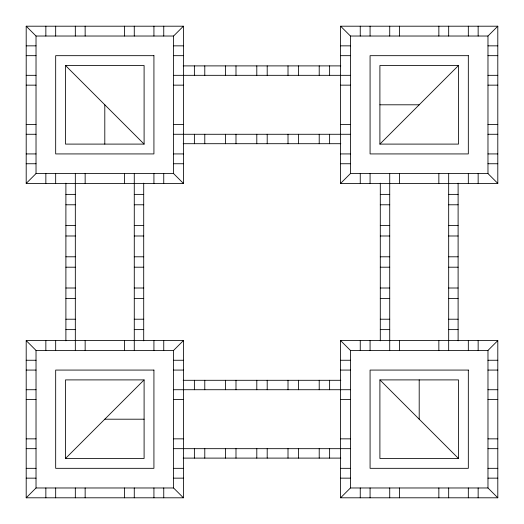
<?xml version="1.0" encoding="UTF-8"?>
<svg xmlns="http://www.w3.org/2000/svg" width="524" height="524" viewBox="0 0 524 524"><rect width="100%" height="100%" fill="white"/><g stroke="black" fill="none" stroke-linecap="round" stroke-linejoin="round"><path stroke-width="0.79" d="M26.2 183.4L36.025 173.575L36.025 36.025L26.2 26.2L26.2 183.4L183.4 183.4L183.4 26.2L26.2 26.2M183.4 183.4L173.575 173.575L173.575 36.025L183.4 26.2M26.2 497.8L36.025 487.975L36.025 350.425L26.2 340.6L183.4 340.6L183.4 497.8L26.2 497.8L26.2 340.6M65.5 458.5L144.1 379.9L65.5 379.9L65.5 458.5L144.1 458.5L144.1 379.9M183.4 497.8L173.575 487.975L173.575 350.425L183.4 340.6M340.6 183.4L350.425 173.575L350.425 36.025L340.6 26.2L340.6 183.4L497.8 183.4L497.8 26.2L340.6 26.2M379.9 144.1L458.5 65.5L458.5 144.1L379.9 144.1L379.9 65.5L458.5 65.5M497.8 183.4L487.975 173.575L487.975 36.025L497.8 26.2M340.6 497.8L350.425 487.975L487.975 487.975L497.8 497.8L497.8 340.6L340.6 340.6L340.6 497.8L497.8 497.8M487.975 487.975L487.975 350.425L497.8 340.6M36.025 36.025L173.575 36.025M350.425 36.025L487.975 36.025M26.2 45.85L36.025 45.85M173.575 45.85L183.4 45.85M340.6 45.85L350.425 45.85M487.975 45.85L497.8 45.85M26.2 55.675L36.025 55.675M173.575 55.675L183.4 55.675M340.6 55.675L350.425 55.675M487.975 55.675L497.8 55.675M65.5 65.5L144.1 65.5L144.1 144.1L65.5 144.1L65.5 65.5L144.1 144.1M183.177 65.893L340.823 65.893M26.2 75.325L36.025 75.325M173.575 75.325L350.425 75.325M487.975 75.325L497.8 75.325M26.2 85.15L36.025 85.15M173.575 85.15L183.4 85.15M340.6 85.15L350.425 85.15M487.975 85.15L497.8 85.15M379.9 104.8L419.2 104.8M26.2 124.45L36.025 124.45M173.575 124.45L183.4 124.45M340.6 124.45L350.425 124.45M487.975 124.45L497.8 124.45M26.2 134.275L36.025 134.275M173.575 134.275L350.425 134.275M487.975 134.275L497.8 134.275M183.177 143.707L340.823 143.707M26.2 153.925L36.025 153.925M173.575 153.925L183.4 153.925M340.6 153.925L350.425 153.925M487.975 153.925L497.8 153.925M26.2 163.75L36.025 163.75M173.575 163.75L183.4 163.75M340.6 163.75L350.425 163.75M487.975 163.75L497.8 163.75M36.025 173.575L173.575 173.575M350.425 173.575L487.975 173.575M65.893 194.378L75.325 194.378M134.275 194.378L143.707 194.378M380.293 194.378L389.725 194.378M448.675 194.378L458.107 194.378M65.893 204.786L75.325 204.786M134.275 204.786L143.707 204.786M380.293 204.786L389.725 204.786M448.675 204.786L458.107 204.786M65.893 225.589L75.325 225.589M134.275 225.589L143.707 225.589M380.293 225.589L389.725 225.589M448.675 225.589L458.107 225.589M65.893 235.99L75.325 235.99M134.275 235.99L143.707 235.99M380.293 235.99L389.725 235.99M448.675 235.99L458.107 235.99M65.893 256.799L75.325 256.799M134.275 256.799L143.707 256.799M380.293 256.799L389.725 256.799M448.675 256.799L458.107 256.799M65.893 267.201L75.325 267.201M134.275 267.201L143.707 267.201M380.293 267.201L389.725 267.201M448.675 267.201L458.107 267.201M65.893 288.01L75.325 288.01M134.275 288.01L143.707 288.01M380.293 288.01L389.725 288.01M448.675 288.01L458.107 288.01M65.893 298.411L75.325 298.411M134.275 298.411L143.707 298.411M380.293 298.411L389.725 298.411M448.675 298.411L458.107 298.411M65.893 319.214L75.325 319.214M134.275 319.214L143.707 319.214M380.293 319.214L389.725 319.214M448.675 319.214L458.107 319.214M65.893 329.622L75.325 329.622M134.275 329.622L143.707 329.622M380.293 329.622L389.725 329.622M448.675 329.622L458.107 329.622M36.025 350.425L173.575 350.425M340.6 340.6L350.425 350.425L487.975 350.425M26.2 360.25L36.025 360.25M173.575 360.25L183.4 360.25M340.6 360.25L350.425 360.25M487.975 360.25L497.8 360.25M26.2 370.075L36.025 370.075M173.575 370.075L183.4 370.075M340.6 370.075L350.425 370.075M487.975 370.075L497.8 370.075M379.9 379.9L458.5 379.9L458.5 458.5L379.9 458.5L379.9 379.9L458.5 458.5M183.177 380.293L340.823 380.293M26.2 389.725L36.025 389.725M173.575 389.725L350.425 389.725M487.975 389.725L497.8 389.725M26.2 399.55L36.025 399.55M173.575 399.55L183.4 399.55M340.6 399.55L350.425 399.55M487.975 399.55L497.8 399.55M104.8 419.2L144.1 419.2M26.2 438.85L36.025 438.85M173.575 438.85L183.4 438.85M340.6 438.85L350.425 438.85M487.975 438.85L497.8 438.85M26.2 448.675L36.025 448.675M173.575 448.675L350.425 448.675M487.975 448.675L497.8 448.675M183.177 458.107L340.823 458.107M26.2 468.325L36.025 468.325M173.575 468.325L183.4 468.325M340.6 468.325L350.425 468.325M487.975 468.325L497.8 468.325M26.2 478.15L36.025 478.15M173.575 478.15L183.4 478.15M340.6 478.15L350.425 478.15M487.975 478.15L497.8 478.15M36.025 487.975L173.575 487.975M478.15 26.2L478.15 36.025M478.15 173.575L478.15 183.4M478.15 340.6L478.15 350.425M478.15 487.975L478.15 497.8M468.325 26.2L468.325 36.025M468.325 173.575L468.325 183.4M468.325 340.6L468.325 350.425M468.325 487.975L468.325 497.8M458.107 183.177L458.107 340.823M448.675 26.2L448.675 36.025M448.675 173.575L448.675 350.425M448.675 487.975L448.675 497.8M438.85 26.2L438.85 36.025M438.85 173.575L438.85 183.4M438.85 340.6L438.85 350.425M438.85 487.975L438.85 497.8M419.2 379.9L419.2 419.2M399.55 26.2L399.55 36.025M399.55 173.575L399.55 183.4M399.55 340.6L399.55 350.425M399.55 487.975L399.55 497.8M389.725 26.2L389.725 36.025M389.725 173.575L389.725 350.425M389.725 487.975L389.725 497.8M380.293 183.177L380.293 340.823M370.075 26.2L370.075 36.025M370.075 173.575L370.075 183.4M370.075 340.6L370.075 350.425M370.075 487.975L370.075 497.8M360.25 26.2L360.25 36.025M360.25 173.575L360.25 183.4M360.25 340.6L360.25 350.425M360.25 487.975L360.25 497.8M350.425 350.425L350.425 487.975M329.622 65.893L329.622 75.325M329.622 134.275L329.622 143.707M329.622 380.293L329.622 389.725M329.622 448.675L329.622 458.107M319.214 65.893L319.214 75.325M319.214 134.275L319.214 143.707M319.214 380.293L319.214 389.725M319.214 448.675L319.214 458.107M298.411 65.893L298.411 75.325M298.411 134.275L298.411 143.707M298.411 380.293L298.411 389.725M298.411 448.675L298.411 458.107M288.01 65.893L288.01 75.325M288.01 134.275L288.01 143.707M288.01 380.293L288.01 389.725M288.01 448.675L288.01 458.107M267.201 65.893L267.201 75.325M267.201 134.275L267.201 143.707M267.201 380.293L267.201 389.725M267.201 448.675L267.201 458.107M256.799 65.893L256.799 75.325M256.799 134.275L256.799 143.707M256.799 380.293L256.799 389.725M256.799 448.675L256.799 458.107M235.99 65.893L235.99 75.325M235.99 134.275L235.99 143.707M235.99 380.293L235.99 389.725M235.99 448.675L235.99 458.107M225.589 65.893L225.589 75.325M225.589 134.275L225.589 143.707M225.589 380.293L225.589 389.725M225.589 448.675L225.589 458.107M204.786 65.893L204.786 75.325M204.786 134.275L204.786 143.707M204.786 380.293L204.786 389.725M204.786 448.675L204.786 458.107M194.378 65.893L194.378 75.325M194.378 134.275L194.378 143.707M194.378 380.293L194.378 389.725M194.378 448.675L194.378 458.107M163.75 26.2L163.75 36.025M163.75 173.575L163.75 183.4M163.75 340.6L163.75 350.425M163.75 487.975L163.75 497.8M153.925 26.2L153.925 36.025M153.925 173.575L153.925 183.4M153.925 340.6L153.925 350.425M153.925 487.975L153.925 497.8M143.707 183.177L143.707 340.823M134.275 26.2L134.275 36.025M134.275 173.575L134.275 350.425M134.275 487.975L134.275 497.8M124.45 26.2L124.45 36.025M124.45 173.575L124.45 183.4M124.45 340.6L124.45 350.425M124.45 487.975L124.45 497.8M104.8 104.8L104.8 144.1M85.15 26.2L85.15 36.025M85.15 173.575L85.15 183.4M85.15 340.6L85.15 350.425M85.15 487.975L85.15 497.8M75.325 26.2L75.325 36.025M75.325 173.575L75.325 350.425M75.325 487.975L75.325 497.8M65.893 183.177L65.893 340.823M55.675 26.2L55.675 36.025M55.675 173.575L55.675 183.4M55.675 340.6L55.675 350.425M55.675 487.975L55.675 497.8M45.85 26.2L45.85 36.025M45.85 173.575L45.85 183.4M45.85 340.6L45.85 350.425M45.85 487.975L45.85 497.8M153.925 55.675L55.675 55.675L55.675 153.925L153.925 153.925L153.925 55.675M468.325 55.675L370.075 55.675L370.075 153.925L468.325 153.925L468.325 55.675M153.925 370.075L55.675 370.075L55.675 468.325L153.925 468.325L153.925 370.075M468.325 370.075L370.075 370.075L370.075 468.325L468.325 468.325L468.325 370.075"/></g></svg>
